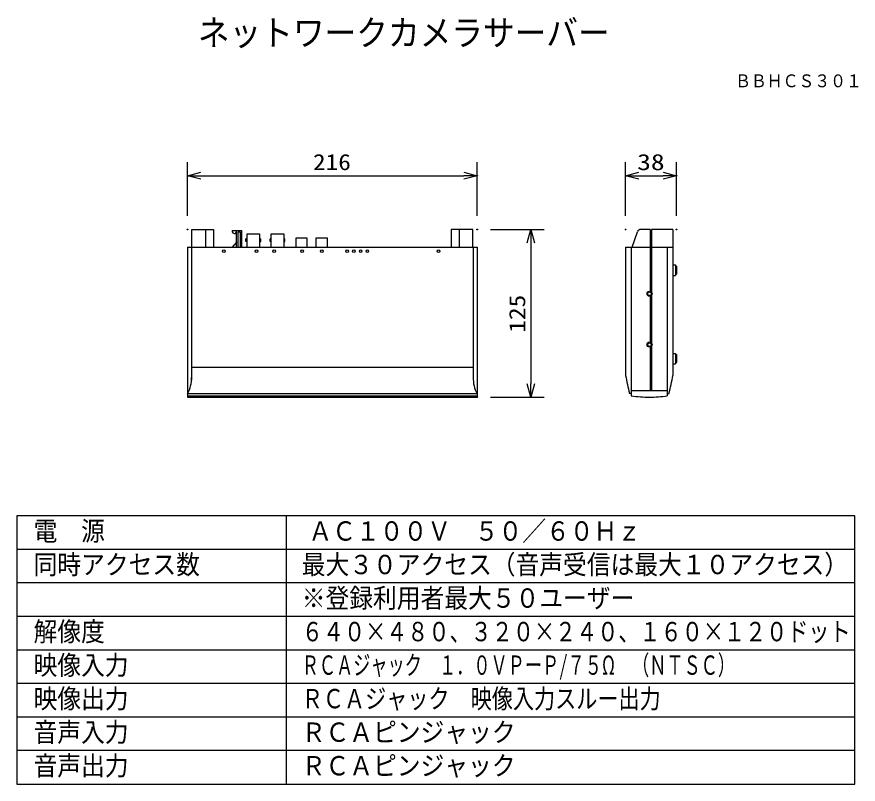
# Model space of a CAD drawing. Units: millimetres, scale not verified. Extents: x -62 to 63, y -57 to 58.
import ezdxf
from ezdxf.enums import TextEntityAlignment as Align

# ---------------------------------------------------------------- set-up
doc = ezdxf.new("R2010")
doc.units = ezdxf.units.MM
doc.header["$LTSCALE"] = 0.191673
doc.header["$PDMODE"] = 32
doc.header["$PDSIZE"] = 0.0958
for name, color, linetype in [('0-0_MOJI1', 2, 'Continuous'), ('0-1_TOUROKU', 1, 'Continuous'), ('0-2_WAKU', 1, 'Continuous'), ('0-3_GAIKEI', 1, 'Continuous'), ('0-4_DEFPOINTS', 7, 'Continuous')]:
    doc.layers.add(name, color=color, linetype=linetype)
doc.styles.add('ＭＳ ゴシック', font='')
doc.styles.get('ＭＳ ゴシック').set_extended_font_data('MS Gothic')

# ---------------------------------------------------------------- blocks, each defined once
blk = doc.blocks.new('_OPEN30')
at = {"layer": '0-4_DEFPOINTS'}
blk.add_line((0, 0), (-1, 0), dxfattribs=at)
blk.add_lwpolyline([(-1, 0.26795), (0, 0), (-1, -0.26795)], dxfattribs=at)

msp = doc.modelspace()

# ---------------------------------------------------------------- linework, layer by layer
at = {"layer": '0-2_WAKU', "color": 4}
for p, q in [((62.5002, -16.901), (-62.4995, -16.901)), ((-62.4995, -16.901), (-62.4995, -56.9009)), ((-22.294, -56.9009), (-22.294, -16.901)), ((62.5002, -56.9009), (62.5002, -16.901)), ((-62.4995, -56.9009), (62.5002, -56.9009))]:
    msp.add_line(p, q, dxfattribs=at)
at = {"layer": '0-2_WAKU'}
for p, q in [((62.5002, -21.901), (-62.4995, -21.901)), ((62.5002, -26.901), (-62.4995, -26.901)), ((62.5002, -31.901), (-62.4995, -31.901)), ((62.5002, -36.9009), (-62.4995, -36.9009)), ((62.5002, -41.9009), (-62.4995, -41.9009)), ((62.5002, -46.9009), (-62.4995, -46.9009)), ((62.5002, -51.9009), (-62.4995, -51.9009))]:
    msp.add_line(p, q, dxfattribs=at)
at = {"layer": '0-3_GAIKEI', "color": 3}
for p, q in [((-37.0403, 27.8345), (-37.0403, 35.8345)), ((6.1596, 27.8345), (6.1596, 35.8345)), ((28.2951, 27.8345), (28.2951, 35.8345)), ((35.8951, 27.8345), (35.8951, 35.8345)), ((-35.0403, 33.8345), (4.1596, 33.8345)), ((30.2951, 33.8345), (33.8951, 33.8345)), ((8.1594, 25.8203), (16.1594, 25.8203)), ((14.1594, 23.8203), (14.1594, 2.8203)), ((8.1594, 0.8203), (16.1594, 0.8203))]:
    msp.add_line(p, q, dxfattribs=at)
at = {"layer": '0-3_GAIKEI'}
for p, q in [((-34.3642, 25.8203), (-34.3642, 23.1963)), ((3.4835, 25.8203), (3.4835, 23.1963)), ((31.9757, 25.8203), (31.9757, 16.5955)), ((32.1758, 25.8203), (32.1758, 16.4516)), ((-28.1498, 24.4455), (-28.3205, 24.4455)), ((-26.2922, 24.4455), (-26.1214, 24.4455)), ((-26.2922, 24.032), (-26.1214, 24.032)), ((-26.1214, 24.032), (-26.1214, 24.4455)), ((-24.5575, 24.4455), (-24.7283, 24.4455)), ((-24.7283, 24.032), (-24.7283, 24.4455)), ((-24.5575, 24.032), (-24.7283, 24.032)), ((-22.6999, 24.4455), (-22.5291, 24.4455)), ((-36.458, 23.1963), (-36.458, 3.3231)), ((5.5773, 23.1963), (5.5773, 3.3231)), ((35.7488, 20.3621), (35.8951, 20.3621)), ((35.8951, 20.3621), (35.8951, 19.1732)), ((35.7488, 19.1732), (35.8951, 19.1732)), ((31.9757, 15.8725), (31.9757, 9.0027)), ((32.1758, 16.0164), (32.1758, 8.8588)), ((31.9757, 8.2797), (31.9757, 1.798)), ((32.1758, 8.4236), (32.1758, 1.798)), ((-36.458, 5.2952), (5.5773, 5.2952)), ((35.7488, 5.9624), (35.8951, 5.9624)), ((-37.0403, 1.3429), (6.1596, 1.3429)), ((29.1422, 1.798), (34.505, 1.798)), ((-37.0403, 1.0222), (6.1596, 1.0222))]:
    msp.add_line(p, q, dxfattribs=at)
at = {"layer": '0-3_GAIKEI', "color": 7}
for p, q in [((-30.3711, 25.6888), (-28.9469, 25.6888)), ((-30.3711, 25.6888), (-30.3711, 25.4889)), ((-30.1047, 25.2226), (-30.0045, 25.2226)), ((-29.7381, 23.1963), (-29.7381, 25.6888)), ((-28.9469, 23.1963), (-28.9469, 25.6888)), ((-24.5575, 25.162), (-22.6999, 25.162)), ((-24.5575, 23.1963), (-24.5575, 25.162)), ((-22.6999, 25.162), (-22.6999, 23.1963)), ((2.2676, 25.8203), (2.2676, 23.1963)), ((5.4931, 25.8203), (2.2676, 25.8203)), ((5.4931, 23.1963), (5.4931, 25.8203)), ((29.269, 23.1963), (30.0626, 25.4635)), ((31.9757, 25.8203), (30.5654, 25.8203)), ((35.3521, 25.8203), (32.1758, 25.8203)), ((35.3521, 25.8203), (35.3521, 4.0537)), ((-29.7381, 23.9384), (-30.3816, 23.1963)), ((-17.8445, 24.5919), (-16.2053, 24.5919)), ((-17.8445, 23.1963), (-17.8445, 24.5919)), ((-16.2053, 24.5919), (-16.2053, 23.1963)), ((-37.0403, 23.1963), (6.1596, 23.1963)), ((6.1596, 23.1963), (6.1596, 0.8203)), ((28.2951, 23.1963), (28.2951, 4.0537)), ((28.2951, 23.1963), (35.3521, 23.1963)), ((29.1422, 23.1963), (29.1422, 1.0263)), ((34.505, 23.1963), (34.505, 1.0263)), ((35.3521, 20.557), (35.7488, 20.557)), ((35.7488, 20.557), (35.7488, 18.9783)), ((35.3521, 18.9783), (35.7488, 18.9783)), ((35.3521, 5.7675), (35.7488, 5.7675)), ((29.1422, 1.3668), (28.8687, 1.3668)), ((34.505, 1.3668), (34.7785, 1.3668))]:
    msp.add_line(p, q, dxfattribs=at)
for points in [[(-36.3738, 23.1963), (-36.3738, 25.8203), (-33.1483, 25.8203), (-33.1483, 23.1963)], [(-28.1498, 23.1963), (-28.1498, 25.162), (-26.2922, 25.162), (-26.2922, 23.1963)], [(-20.8613, 23.1963), (-20.8613, 24.5919), (-19.2221, 24.5919), (-19.2221, 23.1963)], [(-37.0403, 23.1963), (-37.0403, 0.8203), (6.1596, 0.8203)], [(35.3521, 7.3462), (35.7488, 7.3462), (35.7488, 5.7675)]]:
    msp.add_lwpolyline(points, dxfattribs=at)
at = {"layer": '0-3_GAIKEI'}
for points in [[(-29.4638, 23.1963), (-29.4638, 25.4674), (-29.2106, 25.4674), (-29.2106, 23.1963)], [(-28.1498, 24.032), (-28.3205, 24.032), (-28.3205, 24.4455)], [(-22.6999, 24.032), (-22.5291, 24.032), (-22.5291, 24.4455)], [(35.7488, 7.1513), (35.8951, 7.1513), (35.8951, 5.9624)]]:
    msp.add_lwpolyline(points, dxfattribs=at)
for centre, radius in [((-31.6157, 22.5932), 0.193), ((-26.7592, 22.5932), 0.193), ((-24.1228, 22.5932), 0.193), ((-19.96, 22.5932), 0.193), ((-17.0101, 22.5932), 0.193), ((-13.2268, 22.5932), 0.193), ((-12.2235, 22.5932), 0.193), ((-11.2202, 22.5932), 0.193), ((-10.2169, 22.5932), 0.193), ((0.3806, 22.5932), 0.193), ((31.8675, 16.234), 0.3774), ((31.8675, 16.234), 0.268), ((31.8675, 8.6412), 0.3774), ((31.8675, 8.6412), 0.268)]:
    msp.add_circle(centre, radius, dxfattribs=at)
at = {"layer": '0-3_GAIKEI', "color": 7}
for centre, radius, start, end in [((-30.1047, 25.4889), 0.2664, 180, 270), ((-30.0045, 25.4889), 0.2664, 270, 0), ((30.5654, 25.2875), 0.5327, 90, 160.70842), ((80.322, 13.7568), 52.924, 190.56437, 193.53903), ((-16.6748, 13.7568), 52.924, 346.46097, 349.43563), ((32.0834, 20.1308), 19.3295, 261.24785, 269.32748), ((31.6349, 19.2129), 18.4117, 270.68946, 278.96812)]:
    msp.add_arc(centre, radius, start, end, dxfattribs=at)
at = {"layer": '0-3_GAIKEI'}
for centre, start, end in [((-40.8573, 3.541), 330.06388, 2.83545), ((9.9766, 3.541), 177.16455, 209.93612)]:
    msp.add_arc(centre, 4.4047, start, end, dxfattribs=at)
at = {"layer": '0-4_DEFPOINTS'}
for p in [(6.1596, 33.8345), (35.8951, 33.8345), (-37.0403, 25.8345), (6.1594, 25.8203), (6.1596, 25.8345), (28.2951, 25.8345), (35.8951, 25.8345), (6.1594, 0.8203), (14.1594, 0.8203)]:
    msp.add_point(p, dxfattribs=at)

# ---------------------------------------------------------------- block references
at = {"layer": '0-3_GAIKEI', "xscale": 2, "yscale": 2}
for p, rotation in [((-37.0403, 33.8345), 180), ((28.2951, 33.8345), 180), ((14.1594, 25.8203), 90), ((14.1594, 0.8203), 270)]:
    msp.add_blockref('_OPEN30', p, dxfattribs=dict(at, rotation=rotation))
for p in [(6.1596, 33.8345), (35.8951, 33.8345)]:
    msp.add_blockref('_OPEN30', p, dxfattribs=at)

# ---------------------------------------------------------------- texts
at = {"layer": '0-0_MOJI1', "style": 'ＭＳ ゴシック'}
for s, height, width, p in [('ネットワークカメラサーバー', 3.849, 0.9, (-35.4996, 52.0747)), ('電\u3000源', 2.886, 0.9, (-59.9995, -21.4561)), ('ＡＣ１００Ｖ\u3000５０／６０Ｈｚ', 2.886, 0.9, (-18.9996, -21.4561)), ('同時アクセス数', 2.886, 0.9, (-59.9995, -26.4561)), ('最大３０アクセス（音声受信は最大１０アクセス）', 2.886, 0.9, (-19.9996, -26.4561)), ('※登録利用者最大５０ユーザー', 2.886, 0.9, (-19.9996, -31.4561)), ('解像度', 2.886, 0.9, (-59.9995, -36.4561)), ('６４０×４８０、３２０×２４０、１６０×１２０ドット', 2.886, 0.8, (-19.9996, -36.4561)), ('映像入力', 2.886, 0.9, (-59.9995, -41.4561)), ('ＲＣＡジャック\u3000１．０ＶＰーＰ/７５Ω\u3000（ＮＴＳＣ）', 2.886, 0.65, (-19.9996, -41.4561)), ('映像出力', 2.886, 0.9, (-59.9995, -46.4561)), ('ＲＣＡジャック\u3000映像入力スルー出力', 2.886, 0.8, (-19.9996, -46.4561)), ('音声入力', 2.886, 0.9, (-59.9995, -51.456)), ('ＲＣＡピンジャック', 2.886, 0.9, (-19.9996, -51.456)), ('音声出力', 2.886, 0.9, (-59.9995, -56.456)), ('ＲＣＡピンジャック', 2.886, 0.9, (-19.9996, -56.456))]:
    msp.add_text(s, height=height, dxfattribs=dict(at, width=width)).set_placement(p, align=Align.BOTTOM_LEFT)
at = {"layer": '0-1_TOUROKU', "style": 'ＭＳ ゴシック', "width": 0.9}
msp.add_text('ＢＢＨＣＳ３０１', height=1.924, dxfattribs=at).set_placement((44.6336, 46.4448), align=Align.BOTTOM_LEFT)
at = {"layer": '0-3_GAIKEI', "color": 3, "style": 'ＭＳ ゴシック'}
for s, width, p in [('216', 1.15, (-18.3275, 33.9441)), ('38', 1.25, (30.0281, 33.9441))]:
    msp.add_text(s, height=2.406, dxfattribs=dict(at, width=width)).set_placement(p, align=Align.BOTTOM_LEFT)
at = {"layer": '0-3_GAIKEI', "color": 3, "style": 'ＭＳ ゴシック', "width": 1.15}
msp.add_text('125', height=2.406, rotation=90, dxfattribs=at).set_placement((14.0498, 10.4332), align=Align.BOTTOM_LEFT)

doc.saveas('drawing.dxf')
